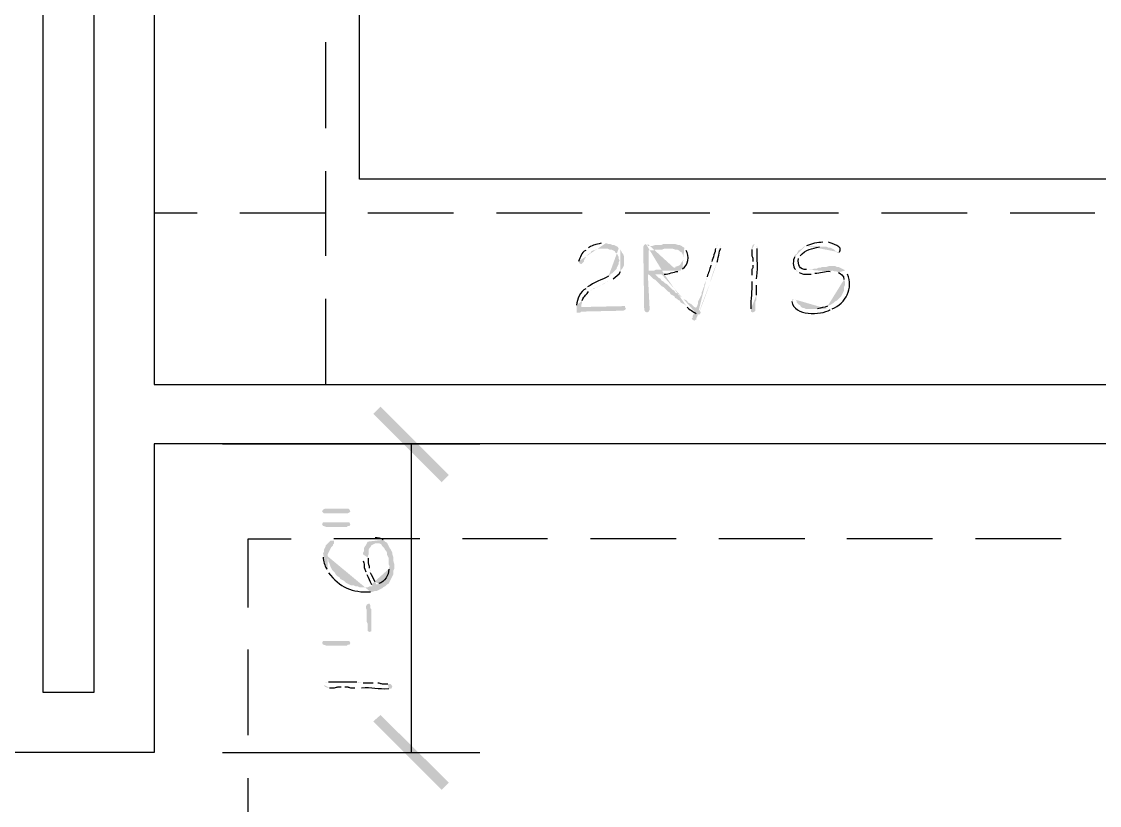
# Model space of a CAD drawing. Header units: inches. Extents: x -167 to 6071, y -6287 to -2731.
# Drawn here: x 1089.2 to 1152.2, y -6073.2 to -6027.4 of the extents above; entities that cross this region are included whole.
import ezdxf

# ---------------------------------------------------------------- set-up
doc = ezdxf.new("R2010")
doc.units = ezdxf.units.IN
doc.header["$LTSCALE"] = 96
doc.header["$MEASUREMENT"] = 0
doc.layers.add('PDF_Geometry', color=7, linetype='Continuous', true_color=0x4a4a4a)
doc.layers.add('PDF_Solid Fills', color=7, linetype='Continuous')

msp = doc.modelspace()

# ---------------------------------------------------------------- hatches: boundary and pattern name
at = {"layer": 'PDF_Solid Fills', "transparency": 33554559}
h = msp.add_hatch(color=256, dxfattribs=at)
h.paths.add_polyline_path([(1124.063, -6040.629), (1123.21, -6040.629), (1123.423, -6040.629), (1123.53, -6040.682), (1123.637, -6040.682), (1123.743, -6040.735), (1123.85, -6040.789), (1123.85, -6040.842), (1123.957, -6040.895), (1124.01, -6041.002), (1124.063, -6041.109), (1124.063, -6041.215), (1124.117, -6041.322), (1124.063, -6041.429), (1124.063, -6041.535), (1124.01, -6041.642), (1123.957, -6041.749), (1123.957, -6041.802), (1123.85, -6041.909), (1123.797, -6041.962), (1123.69, -6042.069), (1123.583, -6042.122), (1123.583, -6042.175), (1123.477, -6042.229)], flags=0)
h.paths.add_polyline_path([(1122.25, -6042.869), (1122.197, -6042.869), (1122.143, -6042.975)], flags=0)
h.paths.add_polyline_path([(1121.61, -6043.935), (1121.61, -6044.042), (1121.877, -6044.042), (1121.877, -6043.935), (1121.93, -6043.775), (1121.93, -6043.669)], flags=0)
h.paths.add_polyline_path([(1122.303, -6043.135), (1122.41, -6043.082), (1122.517, -6043.029), (1122.623, -6042.922), (1122.73, -6042.922), (1122.837, -6042.869), (1122.943, -6042.815), (1122.997, -6042.762), (1123.157, -6042.709), (1123.263, -6042.655), (1123.423, -6042.549), (1123.53, -6042.495), (1123.637, -6042.442), (1123.743, -6042.389)], flags=0)
h.paths.add_polyline_path([(1124.17, -6041.962), (1124.223, -6041.855), (1124.277, -6041.802), (1124.33, -6041.695), (1124.383, -6041.589), (1124.383, -6041.109), (1124.33, -6040.949), (1124.277, -6040.895), (1124.223, -6040.789), (1124.17, -6040.682)], flags=0)
h = msp.add_hatch(color=256, dxfattribs=at)
h.paths.add_polyline_path([(1123.21, -6040.309), (1123.05, -6040.309)], flags=0)
h.paths.add_polyline_path([(1122.303, -6040.575), (1122.25, -6040.629), (1122.143, -6040.735)], flags=0)
h.paths.add_polyline_path([(1121.717, -6041.375), (1121.77, -6041.482), (1121.877, -6041.535), (1122.037, -6041.375), (1122.037, -6041.322), (1122.09, -6041.215), (1122.143, -6041.162), (1122.143, -6041.109), (1122.197, -6041.055), (1122.303, -6040.949), (1122.41, -6040.895), (1122.463, -6040.789), (1122.57, -6040.735), (1122.623, -6040.735), (1122.837, -6040.629), (1124.063, -6040.629), (1124.01, -6040.522), (1123.797, -6040.415), (1123.69, -6040.415), (1123.583, -6040.362), (1123.477, -6040.362), (1123.317, -6040.309)], flags=0)
h = msp.add_hatch(color=256, dxfattribs=at)
h.paths.add_polyline_path([(1125.663, -6040.362), (1125.557, -6040.415), (1125.503, -6040.522), (1125.557, -6044.149), (1125.557, -6044.202), (1125.61, -6044.309), (1125.717, -6044.362), (1125.823, -6044.309), (1125.877, -6044.202), (1125.877, -6044.149), (1125.77, -6042.122), (1126.73, -6042.122)], flags=0)
h.paths.add_polyline_path([(1127.53, -6041.962), (1127.583, -6041.909), (1125.823, -6041.909), (1125.823, -6040.735), (1126.09, -6040.735), (1126.25, -6040.682), (1126.623, -6040.682), (1126.73, -6040.629), (1127.103, -6040.629), (1127.903, -6040.575), (1127.797, -6040.522), (1125.77, -6040.469), (1125.77, -6040.362)], flags=0)
for points in [[(1127.103, -6040.362), (1126.677, -6040.362), (1126.57, -6040.415), (1126.197, -6040.415), (1126.037, -6040.469), (1125.77, -6040.469), (1127.797, -6040.522), (1127.743, -6040.469), (1127.637, -6040.415), (1127.53, -6040.415), (1127.37, -6040.362), (1127.263, -6040.362)], [(1136.543, -6041.642), (1136.383, -6041.642), (1136.223, -6041.695), (1135.957, -6041.695), (1135.85, -6041.749), (1135.743, -6041.749), (1135.637, -6041.802), (1135.477, -6041.802), (1135.37, -6041.855), (1135.05, -6041.855), (1137.237, -6041.855), (1137.023, -6041.749), (1136.917, -6041.695), (1136.81, -6041.695), (1136.703, -6041.642)], [(1124.33, -6043.989), (1121.877, -6044.042), (1121.61, -6044.042), (1121.61, -6044.362), (1121.823, -6044.362), (1121.877, -6044.309), (1124.277, -6044.255), (1124.33, -6044.255), (1124.437, -6044.202), (1124.49, -6044.149), (1124.437, -6044.042), (1124.437, -6043.989)]]:
    msp.add_hatch(color=256, dxfattribs=at).paths.add_polyline_path(points)
h = msp.add_hatch(color=256, dxfattribs=at)
h.paths.add_polyline_path([(1127.903, -6040.575), (1127.103, -6040.629), (1127.21, -6040.629), (1127.37, -6040.682), (1127.477, -6040.682), (1127.583, -6040.735), (1127.637, -6040.789), (1127.743, -6040.842), (1127.85, -6041.055), (1127.85, -6041.269), (1127.797, -6041.375), (1127.743, -6041.429), (1127.69, -6041.535), (1127.637, -6041.589), (1127.53, -6041.642), (1127.37, -6041.695), (1127.37, -6041.749), (1127.21, -6041.749), (1127.103, -6041.802), (1126.89, -6041.802), (1126.783, -6041.855), (1126.25, -6041.855), (1126.143, -6041.909), (1125.823, -6041.909), (1127.69, -6041.909), (1127.69, -6041.855), (1127.797, -6041.802)], flags=0)
h.paths.add_polyline_path([(1128.01, -6040.735), (1127.957, -6040.629)], flags=0)
h = msp.add_hatch(color=256, dxfattribs=at)
h.paths.add_polyline_path([(1129.877, -6040.362), (1129.823, -6040.415), (1129.77, -6040.522), (1129.717, -6040.629)], flags=0)
h.paths.add_polyline_path([(1129.503, -6041.375), (1129.503, -6041.482), (1129.45, -6041.589)], flags=0)
h.paths.add_polyline_path([(1129.237, -6042.282), (1129.237, -6042.389), (1129.183, -6042.495), (1129.077, -6042.709), (1129.077, -6042.815), (1129.023, -6042.922), (1128.97, -6043.082), (1128.917, -6043.189), (1128.917, -6043.295), (1128.863, -6043.402), (1128.757, -6043.615), (1128.703, -6043.722), (1128.703, -6043.829), (1128.65, -6043.989), (1128.543, -6044.149), (1128.49, -6044.309), (1128.437, -6044.469), (1128.383, -6044.575), (1128.383, -6044.682), (1128.33, -6044.682), (1128.383, -6044.789), (1128.49, -6044.842), (1128.543, -6044.789), (1128.597, -6044.789), (1128.597, -6044.682), (1128.65, -6044.629)], flags=0)
h.paths.add_polyline_path([(1128.65, -6044.629, 0.021773), (1129.397, -6042.655)], flags=0)
h.paths.add_polyline_path([(1129.823, -6041.429, 0.041027), (1129.397, -6042.655)], flags=0)
h.paths.add_polyline_path([(1130.037, -6040.629), (1130.037, -6040.522), (1129.983, -6040.415)], flags=0)
h = msp.add_hatch(color=256, dxfattribs=at)
h.paths.add_polyline_path([(1132.01, -6040.362), (1131.903, -6040.415), (1131.85, -6040.575), (1131.85, -6040.682)], flags=0)
h.paths.add_polyline_path([(1131.903, -6041.375), (1131.903, -6041.589)], flags=0)
h.paths.add_polyline_path([(1131.85, -6042.175), (1131.85, -6042.549)], flags=0)
h.paths.add_polyline_path([(1131.797, -6044.149), (1131.797, -6044.309), (1131.903, -6044.362), (1132.01, -6044.309), (1132.063, -6044.255), (1132.063, -6043.722), (1132.117, -6043.615), (1132.117, -6043.349)], flags=0)
h.paths.add_polyline_path([(1132.117, -6042.762), (1132.117, -6042.389)], flags=0)
h.paths.add_polyline_path([(1132.17, -6040.629), (1132.17, -6040.522), (1132.117, -6040.415)], flags=0)
h = msp.add_hatch(color=256, dxfattribs=at)
h.paths.add_polyline_path([(1134.997, -6040.469), (1134.89, -6040.522), (1134.783, -6040.629), (1134.57, -6040.735), (1134.517, -6040.842), (1134.463, -6040.949), (1134.357, -6041.002), (1134.357, -6041.109)], flags=0)
h.paths.add_polyline_path([(1134.41, -6041.855), (1134.463, -6041.962), (1134.517, -6041.962), (1134.623, -6042.015)], flags=0)
h.paths.add_polyline_path([(1135.317, -6042.122), (1135.423, -6042.122), (1135.53, -6042.069)], flags=0)
h.paths.add_polyline_path([(1136.437, -6041.962), (1136.543, -6041.909), (1137.29, -6041.909), (1137.237, -6041.855), (1135.05, -6041.855)], flags=0)
h.paths.add_polyline_path([(1134.57, -6041.215), (1134.623, -6041.109), (1134.677, -6041.055)], flags=0)
h.paths.add_polyline_path([(1135.797, -6040.522), (1136.063, -6040.522)], flags=0)
h = msp.add_hatch(color=256, dxfattribs=at)
h.paths.add_polyline_path([(1136.063, -6040.255), (1136.01, -6040.255)], flags=0)
h.paths.add_polyline_path([(1135.05, -6040.469), (1134.997, -6040.469), (1136.063, -6040.522), (1136.223, -6040.522), (1136.33, -6040.575), (1136.437, -6040.575), (1136.543, -6040.629), (1136.65, -6040.682), (1136.757, -6040.789), (1136.81, -6040.789), (1136.81, -6040.842), (1136.917, -6040.895), (1136.97, -6040.842)], flags=0)
h.paths.add_polyline_path([(1136.33, -6040.255), (1136.17, -6040.255)], flags=0)
h = msp.add_hatch(color=256, dxfattribs=at)
h.paths.add_polyline_path([(1137.29, -6041.909), (1136.543, -6041.909), (1136.703, -6041.962), (1136.81, -6041.962), (1136.917, -6042.015)], flags=0)
h.paths.add_polyline_path([(1137.237, -6042.442), (1137.29, -6042.549), (1137.29, -6042.762), (1137.237, -6042.869), (1137.237, -6043.082), (1137.183, -6043.189), (1137.077, -6043.402), (1136.97, -6043.509), (1136.917, -6043.562), (1136.81, -6043.669), (1136.703, -6043.722), (1136.65, -6043.775), (1136.597, -6043.829), (1136.277, -6043.989)], flags=0)
h.paths.add_polyline_path([(1135.69, -6044.149), (1135.317, -6044.149), (1136.543, -6044.149)], flags=0)
h.paths.add_polyline_path([(1137.45, -6042.122), (1137.343, -6042.015)], flags=0)
h = msp.add_hatch(color=256, dxfattribs=at)
h.paths.add_polyline_path([(1126.73, -6042.122), (1125.77, -6042.122), (1125.877, -6042.175), (1125.983, -6042.282), (1126.09, -6042.389), (1126.197, -6042.442), (1126.303, -6042.549), (1126.41, -6042.655), (1126.463, -6042.709), (1126.57, -6042.815), (1126.677, -6042.869), (1126.783, -6042.975), (1126.837, -6043.029), (1126.943, -6043.135), (1127.05, -6043.189), (1127.103, -6043.295), (1127.21, -6043.349), (1127.317, -6043.402), (1127.37, -6043.509), (1127.477, -6043.562), (1127.53, -6043.615), (1127.637, -6043.669), (1127.69, -6043.775), (1127.903, -6043.882), (1128.063, -6044.042)], flags=0)
h.paths.add_polyline_path([(1128.597, -6044.415), (1128.65, -6044.469), (1128.81, -6044.469), (1128.863, -6044.362), (1128.81, -6044.255), (1128.703, -6044.202), (1128.597, -6044.095), (1128.49, -6044.042), (1128.383, -6043.935), (1128.33, -6043.882), (1128.117, -6043.775), (1128.063, -6043.669), (1127.957, -6043.615), (1127.85, -6043.562), (1127.743, -6043.455), (1127.637, -6043.402), (1127.583, -6043.295), (1127.37, -6043.189), (1127.317, -6043.082), (1127.21, -6043.029), (1126.89, -6042.709), (1126.783, -6042.655), (1126.677, -6042.549), (1126.57, -6042.495), (1126.517, -6042.389), (1126.41, -6042.335), (1126.303, -6042.229), (1126.197, -6042.122), (1126.57, -6042.122)], flags=0)
h = msp.add_hatch(color=256, dxfattribs=at)
h.paths.add_polyline_path([(1134.303, -6043.562), (1134.197, -6043.615), (1134.197, -6043.722)], flags=0)
h.paths.add_polyline_path([(1136.437, -6044.202), (1136.543, -6044.149), (1134.997, -6044.149), (1134.89, -6044.095), (1134.837, -6044.095), (1134.73, -6044.042), (1134.677, -6043.935), (1134.57, -6043.882), (1134.463, -6043.775), (1134.463, -6043.669), (1134.41, -6043.615)], flags=0)
at = {"layer": 'PDF_Solid Fills', "true_color": 0x4a4a4a, "transparency": 33554559}
for points in [[(1106.73, -6055.989), (1106.783, -6056.042), (1106.837, -6056.095), (1108.223, -6056.095), (1108.33, -6056.042), (1108.383, -6055.989), (1108.33, -6055.882), (1108.277, -6055.829), (1106.89, -6055.829), (1106.783, -6055.882)], [(1106.73, -6056.735), (1106.783, -6056.842), (1106.837, -6056.842), (1106.997, -6056.895), (1108.17, -6056.895), (1108.223, -6056.842), (1108.33, -6056.842), (1108.383, -6056.735), (1108.33, -6056.629), (1106.783, -6056.629)], [(1109.29, -6061.535), (1109.29, -6061.642), (1109.343, -6061.749), (1109.343, -6062.442), (1109.397, -6062.549), (1109.397, -6062.975), (1109.503, -6063.029), (1109.61, -6062.975), (1109.61, -6061.695), (1109.557, -6061.642), (1109.557, -6061.482), (1109.503, -6061.375), (1109.45, -6061.375), (1109.343, -6061.429)], [(1106.997, -6063.562), (1108.33, -6063.562), (1108.383, -6063.669), (1108.33, -6063.775), (1108.223, -6063.775), (1108.17, -6063.829), (1106.997, -6063.829), (1106.837, -6063.775), (1106.783, -6063.775), (1106.73, -6063.669), (1106.783, -6063.562)]]:
    msp.add_hatch(color=251, dxfattribs=at).paths.add_polyline_path(points)
h = msp.add_hatch(color=251, dxfattribs=at)
h.paths.add_polyline_path([(1109.397, -6057.749), (1109.397, -6058.602), (1109.45, -6058.495), (1109.45, -6058.229), (1109.503, -6058.122), (1109.557, -6058.069), (1109.61, -6057.962), (1109.823, -6057.855), (1110.09, -6057.855), (1110.197, -6057.909), (1110.25, -6058.015), (1110.357, -6058.122), (1110.41, -6058.229), (1110.463, -6058.282), (1110.517, -6058.389), (1110.517, -6058.495), (1110.623, -6058.709), (1110.623, -6059.082), (1110.677, -6059.189), (1110.677, -6060.095), (1110.73, -6059.989), (1110.783, -6059.882), (1110.837, -6059.775), (1110.89, -6059.669), (1110.89, -6059.455), (1110.943, -6059.349), (1110.943, -6059.029), (1110.89, -6058.869), (1110.89, -6058.655), (1110.837, -6058.495), (1110.837, -6058.389), (1110.783, -6058.282), (1110.73, -6058.175), (1110.677, -6058.122), (1110.623, -6058.015), (1110.517, -6057.802), (1110.41, -6057.749), (1110.303, -6057.642)], flags=0)
h.paths.add_polyline_path([(1109.823, -6057.535), (1109.717, -6057.589), (1109.61, -6057.589), (1109.503, -6057.642)], flags=0)
h = msp.add_hatch(color=251, dxfattribs=at)
h.paths.add_polyline_path([(1106.783, -6058.602), (1106.783, -6058.655)], flags=0)
h.paths.add_polyline_path([(1106.997, -6059.349), (1107.05, -6059.455), (1107.05, -6058.495), (1107.103, -6058.389), (1107.157, -6058.282), (1107.21, -6058.175), (1107.263, -6058.069), (1107.37, -6057.962), (1107.37, -6057.909), (1107.423, -6057.855), (1107.423, -6057.695), (1107.21, -6057.695), (1107.157, -6057.749), (1106.943, -6057.962), (1106.943, -6058.015), (1106.89, -6058.122), (1106.837, -6058.229), (1106.837, -6058.335), (1106.783, -6058.442)], flags=0)
h = msp.add_hatch(color=251, dxfattribs=at)
h.paths.add_polyline_path([(1109.13, -6058.655), (1109.13, -6058.869)], flags=0)
h.paths.add_polyline_path([(1109.29, -6059.509), (1109.29, -6059.562), (1109.343, -6059.669)], flags=0)
h.paths.add_polyline_path([(1109.61, -6060.255), (1109.663, -6060.362), (1109.663, -6060.682), (1109.823, -6060.629), (1109.93, -6060.629), (1110.25, -6060.469), (1110.303, -6060.415), (1110.41, -6060.362), (1110.463, -6060.309), (1110.517, -6060.255), (1110.623, -6060.202), (1110.677, -6060.095), (1110.677, -6059.189), (1110.623, -6059.349)], flags=0)
h.paths.add_polyline_path([(1110.037, -6060.202), (1109.93, -6060.255), (1109.877, -6060.202), (1109.823, -6060.095)], flags=0)
h.paths.add_polyline_path([(1109.557, -6059.562), (1109.557, -6059.455), (1109.503, -6059.295)], flags=0)
h.paths.add_polyline_path([(1109.45, -6058.709), (1109.397, -6058.602), (1109.397, -6057.749), (1109.343, -6057.855), (1109.29, -6057.962), (1109.237, -6058.015), (1109.183, -6058.122), (1109.183, -6058.282), (1109.13, -6058.389), (1109.13, -6058.495)], flags=0)
h = msp.add_hatch(color=251, dxfattribs=at)
h.paths.add_polyline_path([(1107.05, -6059.455), (1107.103, -6059.562)], flags=0)
h.paths.add_polyline_path([(1109.557, -6060.682), (1109.663, -6060.682), (1109.663, -6060.362), (1109.503, -6060.362), (1109.397, -6060.415), (1108.917, -6060.415), (1108.81, -6060.362), (1108.703, -6060.362), (1108.597, -6060.309), (1108.437, -6060.309), (1108.33, -6060.255), (1108.223, -6060.202), (1108.117, -6060.149), (1108.01, -6060.042), (1107.797, -6059.935), (1107.743, -6059.829), (1107.637, -6059.775), (1107.53, -6059.669), (1107.477, -6059.562), (1107.37, -6059.455), (1107.317, -6059.402), (1107.21, -6059.189), (1107.157, -6059.029), (1107.103, -6058.922), (1107.103, -6058.815), (1107.05, -6058.709), (1107.05, -6058.602)], flags=0)
h = msp.add_hatch(color=251, dxfattribs=at)
h.paths.add_polyline_path([(1106.837, -6066.122), (1106.89, -6066.229), (1107.05, -6066.282), (1107.157, -6066.282)], flags=0)
h.paths.add_polyline_path([(1107.85, -6066.229), (1108.063, -6066.229)], flags=0)
h.paths.add_polyline_path([(1108.65, -6066.282), (1109.023, -6066.282)], flags=0)
h.paths.add_polyline_path([(1110.623, -6066.335), (1110.783, -6066.335), (1110.837, -6066.229), (1110.783, -6066.122), (1110.73, -6066.069), (1110.57, -6066.069)], flags=0)
h.paths.add_polyline_path([(1109.983, -6066.015), (1109.717, -6066.015)], flags=0)
h.paths.add_polyline_path([(1109.13, -6066.015), (1108.863, -6066.015), (1108.757, -6065.962)], flags=0)
h.paths.add_polyline_path([(1107.103, -6065.962), (1106.997, -6065.962), (1106.89, -6066.015)], flags=0)

# ---------------------------------------------------------------- linework, layer by layer
at = {"layer": 'PDF_Geometry', "color": 7}
for points in [[(1091.903, -5563.082), (1093.397, -5563.082), (1090.41, -5563.082), (1090.41, -6066.549), (1093.397, -6066.549), (1093.397, -5563.082)], [(1174.89, -5876.095), (1160.437, -5876.095), (1160.437, -5990.815), (1156.917, -5990.815), (1156.917, -5961.109), (1096.917, -5961.109), (1096.917, -6048.575), (1156.917, -6048.575), (1156.917, -6018.815), (1160.437, -6018.815), (1160.437, -6048.575), (1178.943, -6048.575), (1178.943, -6052.042), (1096.917, -6052.042), (1096.917, -6070.069), (1086.943, -6070.069), (1086.943, -5997.589), (1073.663, -5997.589), (1073.663, -5994.069)]]:
    msp.add_lwpolyline(points, dxfattribs=at)
at = {"layer": 'PDF_Geometry'}
for points in [[(1156.917, -6036.575), (1108.917, -6036.575), (1108.917, -5973.109), (1156.917, -5973.109)], [(1106.943, -6033.589), (1106.943, -6028.575)], [(1106.943, -6041.055), (1106.943, -6036.095)], [(1099.423, -6038.549), (1096.917, -6038.549)], [(1106.943, -6038.549), (1101.93, -6038.549)], [(1114.41, -6038.549), (1109.397, -6038.549)], [(1121.93, -6038.549), (1116.917, -6038.549)], [(1129.397, -6038.549), (1124.437, -6038.549)], [(1136.917, -6038.549), (1131.903, -6038.549)], [(1144.437, -6038.549), (1139.423, -6038.549)], [(1151.903, -6038.549), (1146.943, -6038.549)], [(1106.943, -6048.575), (1106.943, -6043.562)], [(1100.917, -6052.042), (1115.957, -6052.042)], [(1111.957, -6070.069), (1111.957, -6052.042)], [(1102.41, -6061.589), (1102.41, -6057.589), (1104.917, -6057.589)], [(1112.437, -6057.589), (1107.423, -6057.589)], [(1119.903, -6057.589), (1114.943, -6057.589)], [(1127.423, -6057.589), (1122.41, -6057.589)], [(1134.943, -6057.589), (1129.93, -6057.589)], [(1142.41, -6057.589), (1137.397, -6057.589)], [(1149.93, -6057.589), (1144.917, -6057.589)], [(1102.41, -6069.055), (1102.41, -6064.042)], [(1100.917, -6070.069), (1115.957, -6070.069)], [(1096.917, -6075.562), (1102.41, -6075.562), (1102.41, -6071.562)]]:
    msp.add_lwpolyline(points, dxfattribs=at)
at = {"layer": 'PDF_Geometry', "color": 7}
for points in [[(1123.05, -6040.309), (1122.658, -6040.423), (1122.673, -6040.358), (1122.303, -6040.575)], [(1129.717, -6040.629), (1129.735, -6040.798), (1129.561, -6041.203), (1129.503, -6041.375)], [(1129.823, -6041.429), (1129.881, -6041.287), (1129.933, -6040.739), (1130.037, -6040.629)], [(1132.117, -6042.389), (1132.233, -6042.071), (1132.14, -6041.042), (1132.17, -6040.629)], [(1134.677, -6041.055), (1135.004, -6040.671), (1135.362, -6040.636), (1135.797, -6040.522)], [(1136.01, -6040.255), (1135.68, -6040.266), (1135.35, -6040.331), (1135.05, -6040.469)], [(1136.97, -6040.842), (1137.219, -6040.485), (1136.544, -6040.335), (1136.33, -6040.255)], [(1122.143, -6040.735), (1121.837, -6040.843), (1121.865, -6041.144), (1121.717, -6041.375)], [(1127.797, -6041.802), (1128.134, -6041.623), (1128.227, -6041.047), (1128.01, -6040.735)], [(1131.85, -6040.682), (1131.811, -6041.245), (1131.928, -6040.978), (1131.903, -6041.375)], [(1134.357, -6041.109), (1134.248, -6041.311), (1134.231, -6041.686), (1134.41, -6041.855)], [(1135.05, -6041.855), (1134.608, -6041.873), (1134.542, -6041.583), (1134.57, -6041.215)], [(1129.45, -6041.589), (1129.39, -6041.899), (1129.31, -6041.997), (1129.237, -6042.282)], [(1131.903, -6041.589), (1131.925, -6041.927), (1131.818, -6041.66), (1131.85, -6042.175)], [(1135.53, -6042.069), (1135.839, -6042.073), (1136.12, -6041.917), (1136.437, -6041.962)], [(1123.477, -6042.229), (1123.081, -6042.452), (1122.627, -6042.602), (1122.25, -6042.869)], [(1123.743, -6042.389), (1123.895, -6042.266), (1124.097, -6042.162), (1124.17, -6041.962)], [(1126.73, -6042.122), (1127.009, -6042.116), (1127.259, -6041.983), (1127.53, -6041.962)], [(1131.85, -6042.549), (1131.884, -6043.17), (1131.762, -6043.522), (1131.797, -6044.149)], [(1134.623, -6042.015), (1134.909, -6042.193), (1134.974, -6042.103), (1135.317, -6042.122)], [(1136.543, -6044.149), (1137.35, -6043.824), (1137.79, -6042.939), (1137.45, -6042.122)], [(1136.917, -6042.015), (1136.998, -6042.119), (1137.273, -6042.159), (1137.237, -6042.442)], [(1122.143, -6042.975), (1121.825, -6043.122), (1121.613, -6043.606), (1121.61, -6043.935)], [(1121.93, -6043.669), (1122.06, -6043.335), (1122.206, -6043.311), (1122.303, -6043.135)], [(1132.117, -6043.349), (1132.117, -6043.153), (1132.117, -6042.958), (1132.117, -6042.762)], [(1134.197, -6043.722), (1134.312, -6044.586), (1135.867, -6044.527), (1136.437, -6044.202)], [(1128.063, -6044.042), (1128.179, -6044.153), (1128.446, -6044.364), (1128.597, -6044.415)], [(1136.277, -6043.989), (1136.092, -6044.082), (1135.885, -6044.071), (1135.69, -6044.149)]]:
    msp.add_open_spline(points, degree=3, dxfattribs=at)
at = {"layer": 'PDF_Geometry'}
for points in [[(1110.303, -6057.642), (1110.18, -6057.553), (1109.986, -6057.527), (1109.823, -6057.535)], [(1106.783, -6058.655), (1106.813, -6058.891), (1106.868, -6059.135), (1106.997, -6059.349)], [(1109.13, -6058.869), (1109.276, -6059.247), (1109.071, -6059.007), (1109.29, -6059.509)], [(1109.503, -6059.295), (1109.486, -6059.015), (1109.421, -6059.169), (1109.45, -6058.709)], [(1107.103, -6059.562), (1107.756, -6060.407), (1108.488, -6060.745), (1109.557, -6060.682)], [(1109.823, -6060.095), (1109.734, -6059.918), (1109.646, -6059.74), (1109.557, -6059.562)], [(1110.623, -6059.349), (1110.646, -6059.718), (1110.39, -6060.094), (1110.037, -6060.202)], [(1109.343, -6059.669), (1109.469, -6059.888), (1109.511, -6060.044), (1109.61, -6060.255)], [(1108.757, -6065.962), (1108.206, -6065.962), (1107.654, -6065.962), (1107.103, -6065.962)], [(1107.157, -6066.282), (1107.719, -6066.321), (1107.453, -6066.204), (1107.85, -6066.229)], [(1108.063, -6066.229), (1108.4, -6066.207), (1108.134, -6066.314), (1108.65, -6066.282)], [(1109.023, -6066.282), (1109.645, -6066.248), (1109.997, -6066.37), (1110.623, -6066.335)], [(1109.717, -6066.015), (1109.521, -6066.015), (1109.326, -6066.015), (1109.13, -6066.015)], [(1110.57, -6066.069), (1110.11, -6066.098), (1110.264, -6066.033), (1109.983, -6066.015)]]:
    msp.add_open_spline(points, degree=3, dxfattribs=at)
at = {"layer": 'PDF_Solid Fills', "color": 251, "true_color": 0x4a4a4a, "transparency": 33554559}
for points in [[(1114.143, -6053.855), (1109.717, -6050.282), (1110.143, -6049.855)], [(1113.717, -6054.282), (1114.143, -6053.855), (1109.717, -6050.282)], [(1110.143, -6067.882), (1109.717, -6068.255), (1114.143, -6071.829)], [(1109.717, -6068.255), (1114.143, -6071.829), (1113.717, -6072.255)]]:
    msp.add_solid(points, dxfattribs=at)

doc.saveas('drawing.dxf')
